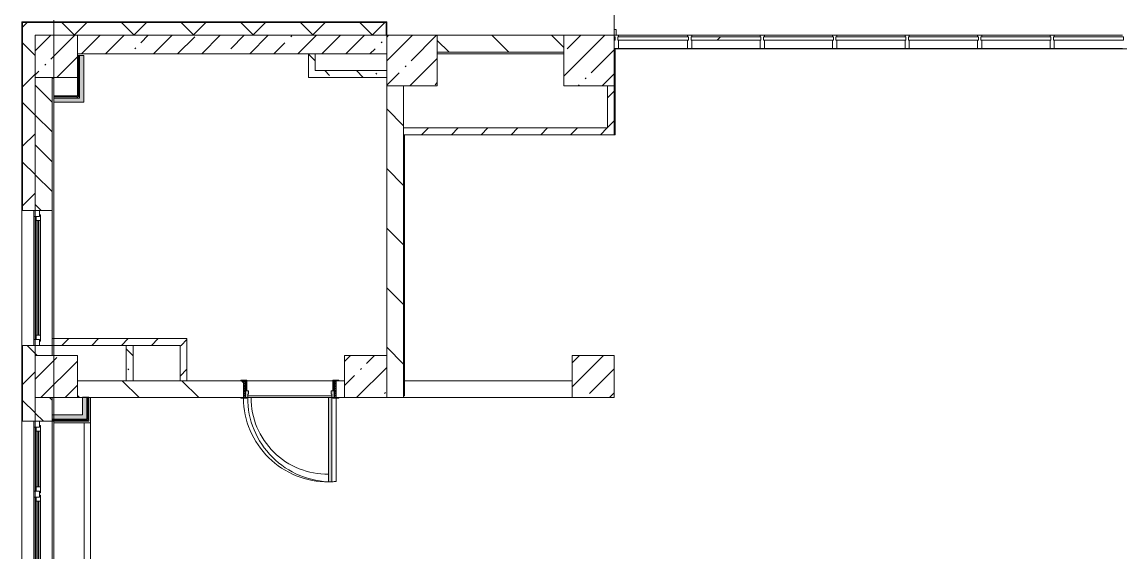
# Model space of a CAD drawing. Header units: millimetres. Extents: x 315 to 209858, y -8553 to 29000.
# Drawn here: x 74717 to 87745, y 9067 to 15358 of the extents above; entities that cross this region are included whole.
import ezdxf

# ---------------------------------------------------------------- set-up
doc = ezdxf.new("R2010")
doc.units = ezdxf.units.MM
doc.linetypes.add('200_ШТРИХ__ш1_п0_6_', pattern=[1.6, 1, -0.6])
for name, color, linetype, lineweight in [('A-DETL-MBND-1', 7, '200_ШТРИХ__ш1_п0_6_', 9), ('A-GLAZ-2', 7, 'Continuous', 5), ('A-GLAZ-CURT-2', 7, 'Continuous', 5), ('A-GLAZ-CWMG-2', 7, 'Continuous', 5), ('A-WALL', 7, 'Continuous', 9), ('A-WALL-2', 7, 'Continuous', 5), ('I-WALL-5', 7, 'Continuous', 5), ('S-COLS-2', 7, 'Continuous', 5), ('Оси', 7, 'Continuous', 9)]:
    doc.layers.add(name, color=color, linetype=linetype, lineweight=lineweight)
for name, color, linetype, lineweight, true_color in [('A-DOOR-2', 7, 'Continuous', 5, 0xaaaaaa), ('A-DOOR-3', 7, 'Continuous', 5, 0xe2e2e2), ('A-DOOR-FRAM-2', 7, 'Continuous', 5, 0xe2e2e2), ('A-DOOR-FRAM-3', 7, 'Continuous', 5, 0xaaaaaa), ('A-FLOR-2', 7, 'Continuous', 5, 0xaaaaaa), ('I-WALL-4', 7, 'Continuous', 9, 0xe7e7e7), ('I-WALL-7', 7, 'Continuous', 5, 0x787878)]:
    doc.layers.add(name, color=color, linetype=linetype, lineweight=lineweight, true_color=true_color)
pattern_1 = [(45, (74985, 0), (-285.123, 285.123), []), (45, (75270.13, 0), (-285.123, 285.123), [504.031, -100.806, 16.764, -84.042])]
pattern_2 = [(135, (74985, 0), (-353.553, -353.553), [])]
pattern_3 = [(45, (74985, 0), (-353.553, 353.553), []), (135, (74985, 0), (-353.553, -353.553), [])]
pattern_4 = [(45, (74985, 0), (-176.7767, 176.7767), [])]
pattern_5 = [(135, (74985, 0), (-377.17, -377.17), [533.4, -88.9, 17.78, -88.9]), (135, (74985, 376.94), (-377.17, -377.17), []), (50, (74985, 0), (637.645, -55.787), [66.675, -733.425]), (355, (74985, 0), (-123.35, 668.7), [53.34, -586.74]), (100.451, (75038.15, -4.65), (514.3, 612.908), [56.665, -623.315]), (46.184, (74985, 177.8), (948.776, -147.15), [100.01, -1100.137]), (96.636, (75064.1, 165.5), (830.91, 865.997), [85, -934.973]), (351.184, (74985, 177.8), (830.92, 865.99), [80.01, -880.11]), (21, (75073.9, 133.35), (530.65, -357.928), [66.675, -733.425]), (326, (75073.9, 133.35), (216.308, 644.658), [53.34, -586.74]), (71.451, (75118.13, 103.5), (746.96, 286.724), [56.665, -623.315]), (37.5, (74985.01, 0), (10.8105, 295.9426), [16.764, -562.864, 16.764, -578.866, -588.962]), (37.5, (74985.01, 0), (10.8105, 295.9426), [-1175.258, 16.764, -572.198]), (7.5, (74985, 0), (233.869, 350.632), [16.764, -322.834, 16.764, -549.529, -224.472]), (7.5, (74985, 0), (233.869, 350.632), [-905.891, 16.764, -207.708]), (327.5, (74786.76, 0), (474.568, -20.0513), [16.764, -205.486, 16.764, -676.656, -920.115]), (327.5, (74786.76, 0), (474.568, -20.0513), [-915.67, 16.764, -903.351]), (317.5, (74697.86, 0), (518.452, 88.993), [16.764, -272.161, 16.764, -443.738, -653.415]), (317.5, (74697.86, 0), (518.452, 88.993), [-749.427, 16.764, -636.65])]
pattern_6 = [(45, (74985, 0), (-530.33, 530.33), []), (135, (74985, 0), (-530.33, -530.33), [])]

# ---------------------------------------------------------------- blocks, each defined once
blk = doc.blocks.new('BSC_Колонна _Прямоугольная - 500х500-V134-2_3_2_птичка')
at = {"layer": 'S-COLS-2'}
h = blk.add_hatch(dxfattribs=at)
h.set_pattern_fill('FP_138', color=256, style=0, pattern_type=2)
h.set_pattern_definition([(45, (-140, -14950), (-285.123, 285.123), []), (45, (145.12, -14950), (-285.123, 285.123), [504.031, -100.806, 16.764, -84.042])])
h.paths.add_polyline_path([(-250, -250), (250, -250), (250, 250), (-250, 250), (-250, 161)])
for p, q in [((250, 250), (-250, 250)), ((-250, 250), (-250, -250)), ((250, -250), (250, 250)), ((-250, -250), (250, -250))]:
    blk.add_line(p, q, dxfattribs=at)
blk = doc.blocks.new('110_Дверь_СКБ_1Ст_Внутренняя1 - Д-4к_п__1100x2100h_Артистические EI30-33310874-2_3_2_птичка')
at = {"layer": 'A-DOOR-2'}
h = blk.add_hatch(dxfattribs=at)
h.set_pattern_fill('FP_40', color=256, style=0, pattern_type=2)
h.set_pattern_definition([(135, (1751.41, 164.685), (-14.14214, -14.14214), []), (225, (1751.41, 164.685), (14.14214, -14.14214), [])])
h.paths.add_polyline_path([(537.5, 100), (537.5, -100), (562.5, -100), (562.5, 100)])
at = {"layer": 'A-DOOR-3'}
h = blk.add_hatch(color=256, dxfattribs=at)
h.paths.add_polyline_path([(512.5, 100), (512.5, 60), (502.5, 60), (502.5, 20), (537.5, 20), (537.5, 100)])
h.paths.add_polyline_path([(-487.5, 100), (-512.5, 100), (-512.5, 20), (-477.5, 20), (-477.5, 60), (-487.5, 60)])
at = {"layer": 'A-DOOR-FRAM-2'}
for points in [[(-447.5, 1100), (-487.5, 1100), (-487.5, 100), (-447.5, 100), (-447.5, 622.6)], [(-567.5, 108), (-567.5, 100), (-497.5, 100), (-497.5, 108)], [(-497.5, 20), (-512.5, 20), (-512.5, -100), (-497.5, -100)], [(592.5, 108), (522.5, 108), (522.5, 100), (592.5, 100)], [(537.5, 20), (522.5, 20), (522.5, -100), (537.5, -100)], [(-567.5, -100), (-567.5, -108), (-497.5, -108), (-497.5, -100)], [(522.5, -100), (522.5, -108), (592.5, -108), (592.5, -100)]]:
    blk.add_hatch(color=256, dxfattribs=at).paths.add_polyline_path(points)
at = {"layer": 'A-DOOR-FRAM-3'}
h = blk.add_hatch(dxfattribs=at)
h.set_pattern_fill('FP_41', color=256, style=0, pattern_type=2)
h.set_pattern_definition([(45, (-371.384, 164.685), (-14.1421, 14.1421), []), (135, (-371.384, 164.685), (-14.1421, -14.1421), [])])
h.paths.add_polyline_path([(-512.5, 100), (-537.5, 100), (-537.5, -100), (-512.5, -100)])
at = {"layer": 'A-DOOR-2'}
for p, q in [((-487.5, 1100), (-487.5, 100)), ((-447.5, 1100), (-487.5, 1100)), ((-447.5, 100), (-447.5, 1100)), ((-487.5, 100), (-447.5, 100))]:
    blk.add_line(p, q, dxfattribs=at)
blk.add_arc((-487.5, 100), 1000, 360, 90, dxfattribs=at)
at = {"layer": 'A-DOOR-FRAM-3'}
for p, q in [((-497.5, 108), (-567.5, 108)), ((-567.5, 108), (-567.5, 100)), ((-567.5, 100), (-497.5, 100)), ((-512.5, 100), (-537.5, 100)), ((-537.5, 100), (-537.5, -100)), ((-487.5, 100), (-512.5, 100)), ((-512.5, 100), (-512.5, 20)), ((-512.5, -100), (-512.5, 100)), ((-497.5, 100), (-512.5, 100)), ((-512.5, 100), (-512.5, 99)), ((-512.5, 99), (-497.5, 99)), ((-512.5, 20), (-477.5, 20)), ((-497.5, 20), (-512.5, 20)), ((-512.5, 20), (-512.5, -100)), ((-497.5, 100), (-497.5, 108)), ((-497.5, 99), (-497.5, 100)), ((-497.5, -100), (-497.5, 20)), ((-487.5, 60), (-487.5, 100)), ((-477.5, 60), (-487.5, 60)), ((-477.5, 20), (-477.5, 60)), ((512.5, 60), (502.5, 60)), ((502.5, 60), (502.5, 20)), ((502.5, 20), (537.5, 20)), ((512.5, 100), (512.5, 60)), ((537.5, 100), (512.5, 100)), ((592.5, 108), (522.5, 108)), ((522.5, 108), (522.5, 100)), ((537.5, 100), (522.5, 100)), ((522.5, 100), (522.5, 99)), ((522.5, 100), (592.5, 100)), ((522.5, 99), (537.5, 99)), ((537.5, 20), (522.5, 20)), ((522.5, 20), (522.5, -100)), ((537.5, 20), (537.5, 100)), ((562.5, 100), (537.5, 100)), ((537.5, 100), (537.5, -100)), ((537.5, 99), (537.5, 100)), ((537.5, -100), (537.5, 20)), ((562.5, -100), (562.5, 100)), ((592.5, 100), (592.5, 108)), ((-497.5, -100), (-567.5, -100)), ((-567.5, -100), (-567.5, -108)), ((-567.5, -108), (-497.5, -108)), ((-537.5, -100), (-512.5, -100)), ((-512.5, -100), (-497.5, -100)), ((-497.5, -108), (-497.5, -100)), ((522.5, -100), (537.5, -100)), ((592.5, -100), (522.5, -100)), ((522.5, -100), (522.5, -108)), ((522.5, -108), (592.5, -108)), ((537.5, -100), (562.5, -100)), ((592.5, -108), (592.5, -100))]:
    blk.add_line(p, q, dxfattribs=at)
blk = doc.blocks.new('BSC_Колонна _Прямоугольная - 500х500-22206884-2_3_2_птичка')
at = {"layer": 'S-COLS-2'}
h = blk.add_hatch(dxfattribs=at)
h.set_pattern_fill('FP_188', color=256, style=0, pattern_type=2)
h.set_pattern_definition([(45, (-6510, -11150), (-285.123, 285.123), []), (45, (-6224.88, -11150), (-285.123, 285.123), [504.031, -100.806, 16.764, -84.042])])
h.paths.add_polyline_path([(-250, -250), (250, -250), (250, 250), (-250, 250)])
for p, q in [((250, 250), (-250, 250)), ((-250, 250), (-250, -250)), ((250, -250), (250, 250)), ((-250, -250), (250, -250))]:
    blk.add_line(p, q, dxfattribs=at)
blk = doc.blocks.new('BSC_Колонна _Прямоугольная - 500х500-V201-2_3_2_птичка')
at = {"layer": 'S-COLS-2'}
h = blk.add_hatch(dxfattribs=at)
h.set_pattern_fill('FP_189', color=256, style=0, pattern_type=2)
h.set_pattern_definition([(45, (-3810, -11150), (-285.123, 285.123), []), (45, (-3524.88, -11150), (-285.123, 285.123), [504.031, -100.806, 16.764, -84.042])])
h.paths.add_polyline_path([(-250, -250), (250, -250), (250, 250), (-250, 250)])
for p, q in [((250, 250), (-250, 250)), ((-250, 250), (-250, -250)), ((250, -250), (250, 250)), ((-250, -250), (250, -250))]:
    blk.add_line(p, q, dxfattribs=at)
blk = doc.blocks.new('120_Окно_СКБ_1Ст - 120_Окно_СКБ_1Ст_1600х2500_h_ 2-22959204-2_3_2_птичка')
at = {"layer": 'A-GLAZ-2'}
for p, q in [((-800, -127), (-800, -57)), ((-800, -57), (-730, -57)), ((800, -57), (-800, -57)), ((-730, -127), (-800, -127)), ((-800, -127), (-750, -127)), ((-730, -127), (-750, -127)), ((-750, -127), (-750, -137)), ((-730, -57), (-730, -127)), ((730, -87), (-730, -87)), ((-730, -87), (-730, -127)), ((-680, -137), (-680, -87)), ((-680, -107), (680, -107)), ((680, -117), (-680, -117)), ((680, -137), (680, -87)), ((730, -127), (730, -57)), ((730, -57), (800, -57)), ((730, -127), (730, -87)), ((800, -127), (730, -127)), ((750, -127), (730, -127)), ((750, -127), (800, -127)), ((750, -137), (750, -127)), ((800, -57), (800, -127)), ((-750, -137), (750, -137)), ((750, -137), (-750, -137))]:
    blk.add_line(p, q, dxfattribs=at)
blk = doc.blocks.new('120_Окно_СКБ_2Ст - 120_Окно_СКБ_2Ст 2100х2500 _мал створка справа_-22445857-2_3_2_птичка')
at = {"layer": 'A-GLAZ-2'}
for p, q in [((-1050, -127), (-1050, -57)), ((-1050, -57), (-980, -57)), ((1050, -57), (-1050, -57)), ((-980, -127), (-1050, -127)), ((-1050, -127), (-1000, -127)), ((-980, -127), (-1000, -127)), ((-1000, -127), (-1000, -137)), ((-980, -57), (-980, -127)), ((150, -87), (-980, -87)), ((-980, -87), (-980, -127)), ((-930, -137), (-930, -87)), ((-930, -107), (100, -107)), ((100, -117), (-930, -117)), ((100, -137), (100, -87)), ((150, -127), (150, -57)), ((150, -57), (220, -57)), ((150, -127), (150, -87)), ((220, -127), (150, -127)), ((170, -127), (150, -127)), ((170, -127), (200, -127)), ((170, -137), (170, -127)), ((220, -127), (200, -127)), ((200, -127), (200, -137)), ((220, -57), (220, -127)), ((980, -87), (220, -87)), ((220, -87), (220, -127)), ((270, -137), (270, -87)), ((270, -107), (930, -107)), ((930, -117), (270, -117)), ((930, -137), (930, -87)), ((980, -127), (980, -57)), ((980, -57), (1050, -57)), ((980, -127), (980, -87)), ((1050, -127), (980, -127)), ((1000, -127), (980, -127)), ((1000, -127), (1050, -127)), ((1000, -137), (1000, -127)), ((1050, -57), (1050, -127)), ((-1000, -137), (170, -137)), ((170, -137), (-1000, -137)), ((200, -137), (1000, -137)), ((1000, -137), (200, -137))]:
    blk.add_line(p, q, dxfattribs=at)
blk = doc.blocks.new('BSC_Колонна _Прямоугольная - 500х500-V210-2_3_2_птичка')
at = {"layer": 'S-COLS-2'}
h = blk.add_hatch(dxfattribs=at)
h.set_pattern_fill('FP_197', color=256, style=0, pattern_type=2)
h.set_pattern_definition([(45, (-140, -11150), (-285.123, 285.123), []), (45, (145.12, -11150), (-285.123, 285.123), [504.031, -100.806, 16.764, -84.042])])
h.paths.add_polyline_path([(-123, -250), (250, -250), (250, 250), (-250, 250), (-250, -250)])
for p, q in [((250, 250), (-250, 250)), ((-250, 250), (-250, -250)), ((250, -250), (250, 250)), ((-250, -250), (250, -250))]:
    blk.add_line(p, q, dxfattribs=at)
blk = doc.blocks.new('Системная панель - Стекло - 40мм-23997895-2_3_2_птичка')
at = {"layer": 'A-GLAZ-CURT-2'}
for p, q in [((420, 0), (-420, 0)), ((-420, 0), (-420, -40)), ((420, -40), (420, 0)), ((-420, -40), (420, -40))]:
    blk.add_line(p, q, dxfattribs=at)
blk = doc.blocks.new('Прямоугольный импост - Импост структурный с накладкой - 160мм-23771928-2_3_2_птичка')
at = {"layer": 'A-GLAZ-CWMG-2'}
for p, q in [((7630, 15200), (6810, 15200)), ((7630, 15043), (6810, 15043))]:
    blk.add_line(p, q, dxfattribs=at)
blk = doc.blocks.new('Прямоугольный импост - Импост структурный с накладкой - 160мм-23997897-2_3_2_птичка')
at = {"layer": 'A-GLAZ-CWMG-2'}
for p, q in [((0, 140), (-50, 140)), ((-50, 140), (-50, 40)), ((0, 40), (0, 140)), ((-50, 40), (-40, 40)), ((-40, 0), (-50, 0)), ((-50, 0), (-50, -17)), ((-40, 40), (-40, 0)), ((-10, 0), (-10, 40)), ((-10, 40), (0, 40)), ((0, 0), (-10, 0)), ((0, -17), (0, 0)), ((-50, -17), (0, -17))]:
    blk.add_line(p, q, dxfattribs=at)
blk = doc.blocks.new('Системная панель - Стекло - 40мм-23997899-2_3_2_птичка')
at = {"layer": 'A-GLAZ-CURT-2'}
for p, q in [((415, 0), (-415, 0)), ((-415, 0), (-415, -40)), ((415, -40), (415, 0)), ((-415, -40), (415, -40))]:
    blk.add_line(p, q, dxfattribs=at)
blk = doc.blocks.new('Прямоугольный импост - Импост структурный с накладкой - 160мм-23771909-2_3_2_птичка')
at = {"layer": 'A-GLAZ-CWMG-2'}
for p, q in [((11930, 15200), (11120, 15200)), ((11930, 15043), (11120, 15043))]:
    blk.add_line(p, q, dxfattribs=at)
blk = doc.blocks.new('Прямоугольный импост - Импост структурный с накладкой - 160мм-23997894-2_3_2_птичка')
at = {"layer": 'A-GLAZ-CWMG-2'}
for p, q in [((-25, 40), (-25, 140)), ((-25, 140), (25, 140)), ((25, 140), (25, 40)), ((-15, 40), (-25, 40)), ((-25, -17), (-25, 0)), ((-25, 0), (-15, 0)), ((-15, 0), (-15, 40)), ((15, 40), (15, 0)), ((25, 40), (15, 40)), ((15, 0), (25, 0)), ((25, 0), (25, -17)), ((25, -17), (-25, -17))]:
    blk.add_line(p, q, dxfattribs=at)
blk = doc.blocks.new('Системная панель - Стекло - 40мм-V217-2_3_2_птичка')
at = {"layer": 'A-GLAZ-CURT-2'}
for p, q in [((415, 0), (-415, 0)), ((-415, 0), (-415, -40)), ((415, -40), (415, 0)), ((-415, -40), (415, -40))]:
    blk.add_line(p, q, dxfattribs=at)
blk = doc.blocks.new('Системная панель - Стекло - 40мм-V218-2_3_2_птичка')
at = {"layer": 'A-GLAZ-CURT-2'}
for p, q in [((415, 0), (-415, 0)), ((-415, 0), (-415, -40)), ((415, -40), (415, 0)), ((-415, -40), (415, -40))]:
    blk.add_line(p, q, dxfattribs=at)
blk = doc.blocks.new('Системная панель - Стекло - 40мм-V219-2_3_2_птичка')
at = {"layer": 'A-GLAZ-CURT-2'}
h = blk.add_hatch(dxfattribs=at)
h.set_pattern_fill('FP_203', color=256, style=0, pattern_type=2)
h.set_pattern_definition([(45, (-8585, -14683), (-1414.21, 1414.21), [1000, -3000]), (45, (-9585, -15183), (-1414.21, 1414.21), [3000, -1000]), (45, (-7585, -15683), (-1414.21, 1414.21), [1000, -3000])])
h.paths.add_polyline_path([(415, -40), (415, 0), (-415, 0), (-415, -40), (260, -40)])
for p, q in [((415, 0), (-415, 0)), ((-415, 0), (-415, -40)), ((415, -40), (415, 0)), ((-415, -40), (415, -40))]:
    blk.add_line(p, q, dxfattribs=at)
blk = doc.blocks.new('Системная панель - Стекло - 40мм-V220-2_3_2_птичка')
at = {"layer": 'A-GLAZ-CURT-2'}
for p, q in [((415, 0), (-415, 0)), ((-415, 0), (-415, -40)), ((415, -40), (415, 0)), ((-415, -40), (415, -40))]:
    blk.add_line(p, q, dxfattribs=at)
blk = doc.blocks.new('Системная панель - Стекло - 40мм-V221-2_3_2_птичка')
at = {"layer": 'A-GLAZ-CURT-2'}
for p, q in [((415, 0), (-415, 0)), ((-415, 0), (-415, -40)), ((415, -40), (415, 0)), ((-415, -40), (415, -40))]:
    blk.add_line(p, q, dxfattribs=at)
blk = doc.blocks.new('Зашивка приборов отопления42 - Зашивка приборов отопления-33374801-2_3_2_птичка')
at = {"layer": 'A-WALL-2'}
for p, q in [((37472, 23439), (35372, 23439)), ((37472, 23079), (37472, 23439)), ((35372, 23079), (37472, 23079)), ((37472, 23079), (35372, 23079)), ((37472, 23004), (37472, 23079)), ((35372, 23004), (37472, 23004))]:
    blk.add_line(p, q, dxfattribs=at)

msp = doc.modelspace()

# ---------------------------------------------------------------- hatches: boundary and pattern name
at = {"layer": 'A-WALL-2'}
h = msp.add_hatch(dxfattribs=at)
h.set_pattern_fill('FP_105', color=256, style=0, pattern_type=2)
h.set_pattern_definition(pattern_3)
h.paths.add_polyline_path([(74875, -100), (74875, 5220), (74725, 5220), (74725, -100)])
h.paths.add_polyline_path([(74725, 7320), (74875, 7320), (74875, 8520), (74725, 8520), (74725, 7418.8)])
h.paths.add_polyline_path([(74875, 10620), (74875, 11520), (74725, 11520), (74725, 10620)])
h.paths.add_polyline_path([(74725, 13120), (74875, 13120), (74875, 15350), (74725, 15350), (74725, 14700)])
h = msp.add_hatch(dxfattribs=at)
h.set_pattern_fill('FP_105', color=256, style=0, pattern_type=2)
h.set_pattern_definition(pattern_3)
h.paths.add_polyline_path([(79037, 15200), (79037, 15350), (74875, 15350), (74875, 15200), (78125, 15200)])
h = msp.add_hatch(dxfattribs=at)
h.set_pattern_fill('FP_115', color=256, style=0, pattern_type=2)
h.set_pattern_definition([(135, (74985, 0), (-176.7767, -176.7767), [])])
h.paths.add_polyline_path([(75002.2, 7900), (75075, 7900), (75075, 8520), (74875, 8520), (74875, 7900)])
h.paths.add_polyline_path([(74875, 10620), (75075, 10620), (75075, 10900), (74875, 10900)])
h.paths.add_polyline_path([(74932.2, 11400), (75075, 11400), (75075, 11520), (74875, 11520), (74875, 11400)])
h.paths.add_polyline_path([(75075, 13120), (75075, 14700), (74875, 14700), (74875, 13120), (75002.2, 13120)])
at = {"layer": 'I-WALL-4'}
for points in [[(75450, 14405), (75450, 14960), (75400, 14960), (75400, 14405)], [(75375, 14405), (75400, 14405), (75400, 14455), (75095, 14455), (75095, 14405)], [(75486, 10695), (75486, 10905), (75436, 10905), (75436, 10695)], [(75075, 10645), (75486, 10645), (75486, 10695), (75075, 10695)]]:
    msp.add_hatch(color=256, dxfattribs=at).paths.add_polyline_path(points)
at = {"layer": 'I-WALL-5'}
h = msp.add_hatch(dxfattribs=at)
h.set_pattern_fill('FP_113', color=256, style=0, pattern_type=2)
h.set_pattern_definition(pattern_1)
h.paths.add_polyline_path([(78195, 14980), (79045, 14980), (79045, 15200), (75375, 15200), (75375, 14980), (78115, 14980)])
h = msp.add_hatch(dxfattribs=at)
h.set_pattern_fill('FP_116', color=256, style=0, pattern_type=2)
h.set_pattern_definition(pattern_2)
h.paths.add_polyline_path([(81145, 15000), (81145, 15200), (79645, 15200), (79645, 15000), (80206.9, 15000)])
h = msp.add_hatch(dxfattribs=at)
h.set_pattern_fill('FP_116', color=256, style=0, pattern_type=2)
h.set_pattern_definition(pattern_2)
h.paths.add_polyline_path([(79166, 10900), (79245, 10900), (79245, 14600), (79045, 14600), (79045, 10900)])
h = msp.add_hatch(dxfattribs=at)
h.set_pattern_fill('FP_117', color=256, style=0, pattern_type=2)
h.set_pattern_definition(pattern_4)
h.paths.add_polyline_path([(81745, 14100), (81745, 14600), (81665, 14600), (81665, 14100)])
h = msp.add_hatch(dxfattribs=at)
h.set_pattern_fill('FP_205', color=256, style=0, pattern_type=2)
h.set_pattern_definition(pattern_6)
h.paths.add_polyline_path([(75375, 14467.5), (75375, 14480), (75095, 14480), (75095, 14467.5)])
h = msp.add_hatch(dxfattribs=at)
h.set_pattern_fill('FP_205', color=256, style=0, pattern_type=2)
h.set_pattern_definition(pattern_6)
h.paths.add_polyline_path([(75387.5, 14455), (75387.5, 14467.5), (75095, 14467.5), (75095, 14455), (75375, 14455)])
h = msp.add_hatch(dxfattribs=at)
h.set_pattern_fill('FP_117', color=256, style=0, pattern_type=2)
h.set_pattern_definition(pattern_4)
h.paths.add_polyline_path([(81745, 14020), (81745, 14100), (79245, 14100), (79245, 14020), (81247.8, 14020)])
h = msp.add_hatch(dxfattribs=at)
h.set_pattern_fill('FP_117', color=256, style=0, pattern_type=2)
h.set_pattern_definition(pattern_4)
h.paths.add_polyline_path([(76595, 11520), (76675, 11520), (76675, 11600), (75075, 11600), (75075, 11520), (76043.2, 11520)])
h = msp.add_hatch(dxfattribs=at)
h.set_pattern_fill('FP_117', color=256, style=0, pattern_type=2)
h.set_pattern_definition(pattern_4)
h.paths.add_polyline_path([(76675, 11100), (76675, 11520), (76595, 11520), (76595, 11100)])
h = msp.add_hatch(dxfattribs=at)
h.set_pattern_fill('FP_116', color=256, style=0, pattern_type=2)
h.set_pattern_definition(pattern_2)
h.paths.add_polyline_path([(75375, 10900), (77345, 10900), (77345, 11100), (75375, 11100), (75375, 10962.5)])
h.paths.add_polyline_path([(78545, 10900), (78545, 11100), (78445, 11100), (78445, 10900), (78475, 10900)])
at = {"layer": 'I-WALL-7'}
h = msp.add_hatch(dxfattribs=at)
h.set_pattern_fill('FP_122', color=256, style=0, pattern_type=2)
h.set_pattern_definition(pattern_5)
h.paths.add_polyline_path([(78195, 14700.7), (78195, 14980), (78115, 14980), (78115, 14700.7)])
h = msp.add_hatch(dxfattribs=at)
h.set_pattern_fill('FP_122', color=256, style=0, pattern_type=2)
h.set_pattern_definition(pattern_5)
h.paths.add_polyline_path([(79045, 14700.7), (79045, 14780.7), (78195, 14780.7), (78195, 14700.7)])
h = msp.add_hatch(dxfattribs=at)
h.set_pattern_fill('FP_122', color=256, style=0, pattern_type=2)
h.set_pattern_definition(pattern_5)
h.paths.add_polyline_path([(76035, 11100), (76035, 11520), (75955, 11520), (75955, 11100)])
at = {"layer": 'S-COLS-2'}
h = msp.add_hatch(dxfattribs=at)
h.set_pattern_fill('FP_113', color=256, style=0, pattern_type=2)
h.set_pattern_definition(pattern_1)
h.paths.add_polyline_path([(79645, 14600), (79645, 15200), (79045, 15200), (79045, 14600), (79245, 14600)])
h = msp.add_hatch(dxfattribs=at)
h.set_pattern_fill('FP_113', color=256, style=0, pattern_type=2)
h.set_pattern_definition(pattern_1)
h.paths.add_polyline_path([(81745, 14600), (81745, 15200), (81145, 15200), (81145, 14600), (81247.8, 14600)])

# ---------------------------------------------------------------- linework, layer by layer
at = {"layer": 'A-DETL-MBND-1'}
for p, q in [((81745, 15270), (81765, 15270)), ((81765, 15200), (81765, 15270)), ((79245, 11100), (81245, 11100)), ((81245, 10900), (79245, 10900))]:
    msp.add_line(p, q, dxfattribs=at)
at = {"layer": 'A-FLOR-2'}
for p, q in [((81745, 15200), (81745, 20770)), ((88695, 15040), (81755, 15040)), ((81755, 15040), (81755, 14020)), ((81145, 14980), (79645, 14980)), ((79255, 14020), (79255, 10920)), ((81755, 14020), (81745, 14020)), ((75530, 10900), (75530, 10600)), ((77435, 10899), (77385, 10899)), ((78395, 10920), (77395, 10920)), ((78445, 9905), (78445, 10892)), ((79255, 10920), (79245, 10920))]:
    msp.add_line(p, q, dxfattribs=at)
for radius, start, end in [(1000, 180.45922, 270.57477), (910, 180.06296, 270.62964), (1000, 272.87006, 275.73917)]:
    msp.add_arc((78345, 10900), radius, start, end, dxfattribs=at)
at = {"layer": 'A-WALL'}
for p, q in [((74875, 15358), (74722, 15358)), ((79040, 15353), (74722, 15353)), ((74722, 15353), (74722, 13120)), ((79037, 15350), (74725, 15350)), ((74725, 15350), (74725, 13120)), ((79037, 15200), (79037, 15350)), ((79040, 15200), (79040, 15353)), ((75387.5, 14467.5), (75387.5, 14960)), ((75400, 14455), (75400, 14960)), ((78195, 14980), (78115, 14980)), ((74875, 14700), (74875, 13120)), ((75095, 14467.5), (75387.5, 14467.5)), ((75095, 14455), (75400, 14455)), ((79245, 14100), (79245, 14020)), ((74722, 11520), (74722, 10620)), ((74725, 11520), (74725, 10620)), ((74875, 11520), (74875, 11400)), ((76035, 11520), (75955, 11520)), ((75955, 11100), (76035, 11100)), ((76595, 11100), (76675, 11100)), ((74875, 10900), (74875, 10620)), ((75486, 10905), (75486, 10645)), ((75498.5, 10905), (75498.5, 10632.5)), ((75486, 10645), (75075, 10645)), ((75498.5, 10632.5), (75075, 10632.5))]:
    msp.add_line(p, q, dxfattribs=at)
at = {"layer": 'A-WALL-2'}
for p, q in [((79045, 15358), (74717, 15358)), ((74717, 15358), (74717, -258)), ((79045, 15200), (79045, 15358)), ((75075, 11600), (75075, 14700)), ((74717, 13120), (75075, 13120)), ((75075, 11520), (74717, 11520)), ((75075, 11400), (75075, 11520)), ((75075, 10900), (75075, 8500)), ((74717, 10620), (75075, 10620))]:
    msp.add_line(p, q, dxfattribs=at)
at = {"layer": 'I-WALL-5'}
for p, q in [((79045, 15200), (75375, 15200)), ((79045, 14980), (79045, 15200)), ((81145, 15200), (79645, 15200)), ((79645, 15200), (79645, 15000)), ((81145, 15000), (81145, 15200)), ((79645, 15000), (81145, 15000)), ((75375, 14980), (78115, 14980)), ((75450, 14960), (75375, 14960)), ((75450, 14405), (75450, 14960)), ((78115, 14980), (78115, 14700.7)), ((78195, 14980), (79045, 14980)), ((78195, 14780.7), (78195, 14980)), ((79045, 14780.7), (78195, 14780.7)), ((79045, 14700.7), (79045, 14780.7)), ((75095, 14690), (75075, 14690)), ((75095, 14690), (75095, 11600)), ((75375, 14700), (75375, 14480)), ((78115, 14700.7), (79045, 14700.7)), ((79045, 14600), (79045, 11400)), ((79245, 14600), (79045, 14600)), ((79245, 14100), (79245, 14600)), ((81745, 14600), (81665, 14600)), ((81665, 14600), (81665, 14100)), ((81745, 14020), (81745, 14600)), ((75375, 14480), (75095, 14480)), ((75095, 14405), (75450, 14405)), ((81665, 14100), (79245, 14100)), ((79245, 10900), (79245, 14020)), ((79245, 14020), (81745, 14020)), ((74875, 11520), (74875, 13120)), ((76675, 11600), (75075, 11600)), ((75075, 11600), (75075, 11520)), ((76675, 11100), (76675, 11600)), ((75075, 11520), (75955, 11520)), ((75095, 11520), (75095, 11400)), ((75955, 11520), (75955, 11100)), ((76035, 11520), (76595, 11520)), ((76035, 11100), (76035, 11520)), ((76595, 11520), (76595, 11100)), ((75955, 11100), (75375, 11100)), ((76595, 11100), (76035, 11100)), ((77315, 11100), (76675, 11100)), ((77385, 11100), (78405, 11100)), ((78545, 11100), (78475, 11100)), ((75095, 10900), (75095, 10695)), ((75375, 10900), (77315, 10900)), ((75511, 10905), (75436, 10905)), ((75436, 10905), (75436, 10695)), ((75511, 10620), (75511, 10905)), ((78355, 10900), (77395, 10900)), ((78475, 10900), (78545, 10900)), ((79045, 10900), (79245, 10900)), ((75436, 10695), (75075, 10695)), ((74875, 8520), (74875, 10620)), ((75075, 10620), (75511, 10620)), ((75095, 10620), (75095, 8500))]:
    msp.add_line(p, q, dxfattribs=at)
at = {"layer": 'S-COLS-2'}
for p, q in [((79645, 15200), (79045, 15200)), ((79045, 15200), (79045, 14600)), ((79645, 15000), (79645, 15200)), ((81745, 15200), (81145, 15200)), ((81145, 15200), (81145, 14600)), ((81745, 14600), (81745, 15200)), ((79645, 14600), (79645, 15000)), ((79045, 14600), (79245, 14600)), ((79245, 14600), (79645, 14600)), ((81145, 14600), (81745, 14600))]:
    msp.add_line(p, q, dxfattribs=at)
at = {"layer": 'Оси'}
msp.add_line((75095, 5439), (75095, 15380), dxfattribs=at)

# ---------------------------------------------------------------- block references
at = {"layer": 'A-DOOR-2', "rotation": 180}
msp.add_blockref('110_Дверь_СКБ_1Ст_Внутренняя1 - Д-4к_п__1100x2100h_Артистические EI30-33310874-2_3_2_птичка', (77907.5, 11000), dxfattribs=at)
at = {"layer": 'A-GLAZ-2', "rotation": 89.99999999999993}
for name, p in [('120_Окно_СКБ_1Ст - 120_Окно_СКБ_1Ст_1600х2500_h_ 2-22959204-2_3_2_птичка', (74800, 12320)), ('120_Окно_СКБ_2Ст - 120_Окно_СКБ_2Ст 2100х2500 _мал створка справа_-22445857-2_3_2_птичка', (74800, 9570))]:
    msp.add_blockref(name, p, dxfattribs=at)
at = {"layer": 'A-GLAZ-CURT-2'}
for name, p in [('Системная панель - Стекло - 40мм-23997895-2_3_2_птичка', (82205, 15183)), ('Системная панель - Стекло - 40мм-V219-2_3_2_птичка', (83070, 15183)), ('Системная панель - Стекло - 40мм-V217-2_3_2_птичка', (83930, 15183)), ('Системная панель - Стекло - 40мм-V218-2_3_2_птичка', (84790, 15183)), ('Системная панель - Стекло - 40мм-V221-2_3_2_птичка', (85650, 15183)), ('Системная панель - Стекло - 40мм-23997899-2_3_2_птичка', (86510, 15183)), ('Системная панель - Стекло - 40мм-V220-2_3_2_птичка', (87370, 15183))]:
    msp.add_blockref(name, p, dxfattribs=at)
at = {"layer": 'A-GLAZ-CWMG-2', "rotation": 180}
msp.add_blockref('Прямоугольный импост - Импост структурный с накладкой - 160мм-23997897-2_3_2_птичка', (81745, 15183), dxfattribs=at)
at = {"layer": 'A-GLAZ-CWMG-2'}
for name, p in [('Прямоугольный импост - Импост структурный с накладкой - 160мм-23771928-2_3_2_птичка', (74985, 0)), ('Прямоугольный импост - Импост структурный с накладкой - 160мм-23771909-2_3_2_птичка', (71545, 0)), ('Прямоугольный импост - Импост структурный с накладкой - 160мм-23771909-2_3_2_птичка', (72405, 0)), ('Прямоугольный импост - Импост структурный с накладкой - 160мм-23771909-2_3_2_птичка', (73265, 0)), ('Прямоугольный импост - Импост структурный с накладкой - 160мм-23771909-2_3_2_птичка', (74125, 0)), ('Прямоугольный импост - Импост структурный с накладкой - 160мм-23771909-2_3_2_птичка', (74985, 0)), ('Прямоугольный импост - Импост структурный с накладкой - 160мм-23771909-2_3_2_птичка', (75845, 0))]:
    msp.add_blockref(name, p, dxfattribs=at)
at = {"layer": 'A-GLAZ-CWMG-2', "extrusion": (0, 0, -1), "rotation": 180}
for p in [(-82640, 15183), (-83500, 15183), (-84360, 15183), (-85220, 15183), (-86080, 15183), (-86940, 15183)]:
    msp.add_blockref('Прямоугольный импост - Импост структурный с накладкой - 160мм-23997894-2_3_2_птичка', p, dxfattribs=at)
at = {"layer": 'A-WALL-2', "rotation": 90.0000000000001}
msp.add_blockref('Зашивка приборов отопления42 - Зашивка приборов отопления-33374801-2_3_2_птичка', (98534, -26871.9), dxfattribs=at)
at = {"layer": 'S-COLS-2'}
for name, p in [('BSC_Колонна _Прямоугольная - 500х500-V134-2_3_2_птичка', (75125, 14950)), ('BSC_Колонна _Прямоугольная - 500х500-V210-2_3_2_птичка', (75125, 11150)), ('BSC_Колонна _Прямоугольная - 500х500-V201-2_3_2_птичка', (78795, 11150)), ('BSC_Колонна _Прямоугольная - 500х500-22206884-2_3_2_птичка', (81495, 11150))]:
    msp.add_blockref(name, p, dxfattribs=at)

doc.saveas('drawing.dxf')
